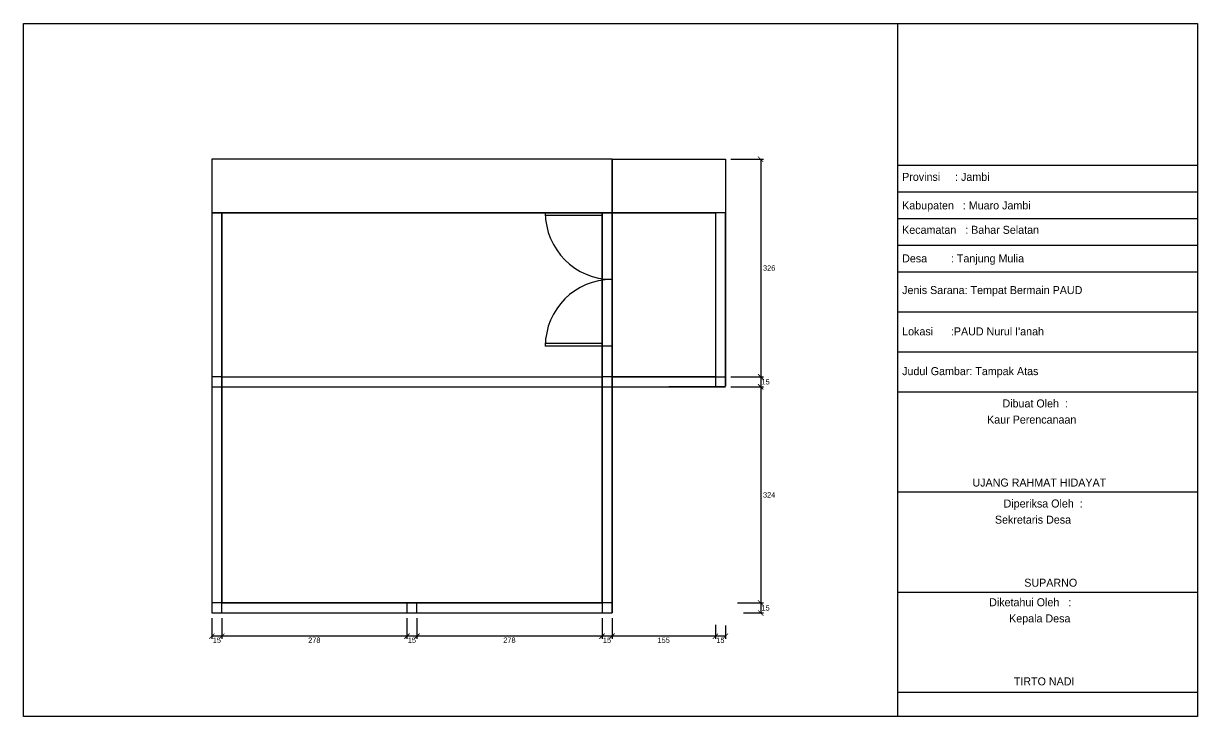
# Model space of a CAD drawing. Header units: inches. Extents: x -1543 to 2447, y -3648 to -1027.
# Drawn here: x 687 to 2447, y -3648 to -2609 of the extents above; entities that cross this region are included whole.
import ezdxf

# ---------------------------------------------------------------- set-up
doc = ezdxf.new("R2010")
doc.units = ezdxf.units.IN
doc.header["$MEASUREMENT"] = 0
doc.header["$PDMODE"] = 3
doc.dimstyles.get("Standard").update_dxf_attribs({"dimtxt": 8, "dimasz": 8, "dimexe": 4, "dimexo": 8, "dimgap": 2, "dimtad": 2, "dimtih": 1, "dimtoh": 1, "dimdec": 0, "dimzin": 0, "dimdsep": 46, "dimtxsty": 'Standard', "dimblk": 'ARCHTICK', "dimcen": 0.09, "dimadec": 0, "dimazin": 0, "dimtfac": 1, "dimtdec": 0, "dimtofl": 0, "dimtmove": 0, "dimatfit": 3, "dimfxl": 1, "dimtolj": 1, "dimtzin": 0, "dimarcsym": 0})

# ---------------------------------------------------------------- blocks, each defined once
blk = doc.blocks.new('_ArchTick')
at = {"color": 0, "linetype": 'ByBlock', "const_width": 0.15}
blk.add_lwpolyline([(-0.5, -0.5), (0.5, 0.5)], dxfattribs=at)
blk = doc.blocks.new('*D130')
at = {"color": 0, "lineweight": -2}
for p, q in [((1747.6, -2812.5), (1796.5, -2812.5)), ((1792.5, -2812.5), (1792.5, -3138.5)), ((1747.6, -3138.5), (1796.5, -3138.5))]:
    blk.add_line(p, q, dxfattribs=at)
at = {"layer": 'Defpoints', "color": 0}
for p in [(1739.6, -2812.5), (1739.6, -3138.5), (1792.5, -3138.5)]:
    blk.add_point(p, dxfattribs=at)
at = {"color": 0, "lineweight": -2, "xscale": 8, "yscale": 8, "zscale": 8}
for p, rotation in [((1792.5, -2812.5), 90), ((1792.5, -3138.5), 270)]:
    blk.add_blockref('_ArchTick', p, dxfattribs=dict(at, rotation=rotation))
at = {"color": 0, "insert": (1805.2, -2975.5), "char_height": 8, "attachment_point": 5}
blk.add_mtext('\\A1;326', dxfattribs=at)
blk = doc.blocks.new('*D131')
at = {"color": 0, "lineweight": -2}
for p, q in [((1747.6, -3138.5), (1796.5, -3138.5)), ((1792.5, -3138.5), (1792.5, -3153.5)), ((1747.6, -3153.5), (1796.5, -3153.5))]:
    blk.add_line(p, q, dxfattribs=at)
at = {"layer": 'Defpoints', "color": 0}
for p in [(1739.6, -3138.5), (1739.6, -3153.5), (1792.5, -3153.5)]:
    blk.add_point(p, dxfattribs=at)
at = {"color": 0, "lineweight": -2, "xscale": 8, "yscale": 8, "zscale": 8}
for p, rotation in [((1792.5, -3138.5), 90), ((1792.5, -3153.5), 270)]:
    blk.add_blockref('_ArchTick', p, dxfattribs=dict(at, rotation=rotation))
at = {"color": 0, "insert": (1799.9, -3146), "char_height": 8, "attachment_point": 5}
blk.add_mtext('\\A1;15', dxfattribs=at)
blk = doc.blocks.new('*D132')
at = {"color": 0, "lineweight": -2}
for p, q in [((1747.6, -3153.5), (1796.5, -3153.5)), ((1792.5, -3153.5), (1792.5, -3477.5)), ((1757.9, -3477.5), (1796.5, -3477.5))]:
    blk.add_line(p, q, dxfattribs=at)
at = {"layer": 'Defpoints', "color": 0}
for p in [(1739.6, -3153.5), (1749.9, -3477.5), (1792.5, -3477.5)]:
    blk.add_point(p, dxfattribs=at)
at = {"color": 0, "lineweight": -2, "xscale": 8, "yscale": 8, "zscale": 8}
for p, rotation in [((1792.5, -3153.5), 90), ((1792.5, -3477.5), 270)]:
    blk.add_blockref('_ArchTick', p, dxfattribs=dict(at, rotation=rotation))
at = {"color": 0, "insert": (1805.2, -3315.5), "char_height": 8, "attachment_point": 5}
blk.add_mtext('\\A1;324', dxfattribs=at)
blk = doc.blocks.new('*D133')
at = {"color": 0, "lineweight": -2}
for p, q in [((1757.9, -3477.5), (1796.5, -3477.5)), ((1792.5, -3477.5), (1792.5, -3492.5)), ((1766.7, -3492.5), (1796.5, -3492.5))]:
    blk.add_line(p, q, dxfattribs=at)
at = {"layer": 'Defpoints', "color": 0}
for p in [(1749.9, -3477.5), (1758.7, -3492.5), (1792.5, -3492.5)]:
    blk.add_point(p, dxfattribs=at)
at = {"color": 0, "lineweight": -2, "xscale": 8, "yscale": 8, "zscale": 8}
for p, rotation in [((1792.5, -3477.5), 90), ((1792.5, -3492.5), 270)]:
    blk.add_blockref('_ArchTick', p, dxfattribs=dict(at, rotation=rotation))
at = {"color": 0, "insert": (1799.9, -3485), "char_height": 8, "attachment_point": 5}
blk.add_mtext('\\A1;15', dxfattribs=at)
blk = doc.blocks.new('*D134')
at = {"color": 0, "lineweight": -2}
for p, q in [((1724.6, -3510), (1724.6, -3531.3)), ((1739.6, -3511.2), (1739.6, -3531.3)), ((1739.6, -3527.3), (1724.6, -3527.3))]:
    blk.add_line(p, q, dxfattribs=at)
at = {"layer": 'Defpoints', "color": 0}
for p in [(1724.6, -3502), (1739.6, -3503.2), (1724.6, -3527.3)]:
    blk.add_point(p, dxfattribs=at)
at = {"color": 0, "lineweight": -2, "xscale": 8, "yscale": 8, "zscale": 8, "rotation": 180}
blk.add_blockref('_ArchTick', (1724.6, -3527.3), dxfattribs=at)
at = {"color": 0, "lineweight": -2, "xscale": 8, "yscale": 8, "zscale": 8}
blk.add_blockref('_ArchTick', (1739.6, -3527.3), dxfattribs=at)
at = {"color": 0, "insert": (1732.1, -3533.3), "char_height": 8, "attachment_point": 5}
blk.add_mtext('\\A1;15', dxfattribs=at)
blk = doc.blocks.new('*D135')
at = {"color": 0, "lineweight": -2}
for p, q in [((1569.6, -3500.5), (1569.6, -3531.3)), ((1724.6, -3510), (1724.6, -3531.3)), ((1724.6, -3527.3), (1569.6, -3527.3))]:
    blk.add_line(p, q, dxfattribs=at)
at = {"layer": 'Defpoints', "color": 0}
for p in [(1569.6, -3492.5), (1724.6, -3502), (1569.6, -3527.3)]:
    blk.add_point(p, dxfattribs=at)
at = {"color": 0, "lineweight": -2, "xscale": 8, "yscale": 8, "zscale": 8, "rotation": 180}
blk.add_blockref('_ArchTick', (1569.6, -3527.3), dxfattribs=at)
at = {"color": 0, "lineweight": -2, "xscale": 8, "yscale": 8, "zscale": 8}
blk.add_blockref('_ArchTick', (1724.6, -3527.3), dxfattribs=at)
at = {"color": 0, "insert": (1647.1, -3533.3), "char_height": 8, "attachment_point": 5}
blk.add_mtext('\\A1;155', dxfattribs=at)
blk = doc.blocks.new('*D136')
at = {"color": 0, "lineweight": -2}
for p, q in [((1554.6, -3500.5), (1554.6, -3531.3)), ((1569.6, -3500.5), (1569.6, -3531.3)), ((1569.6, -3527.3), (1554.6, -3527.3))]:
    blk.add_line(p, q, dxfattribs=at)
at = {"layer": 'Defpoints', "color": 0}
for p in [(1554.6, -3492.5), (1569.6, -3492.5), (1554.6, -3527.3)]:
    blk.add_point(p, dxfattribs=at)
at = {"color": 0, "lineweight": -2, "xscale": 8, "yscale": 8, "zscale": 8, "rotation": 180}
blk.add_blockref('_ArchTick', (1554.6, -3527.3), dxfattribs=at)
at = {"color": 0, "lineweight": -2, "xscale": 8, "yscale": 8, "zscale": 8}
blk.add_blockref('_ArchTick', (1569.6, -3527.3), dxfattribs=at)
at = {"color": 0, "insert": (1562.1, -3533.3), "char_height": 8, "attachment_point": 5}
blk.add_mtext('\\A1;15', dxfattribs=at)
blk = doc.blocks.new('*D137')
at = {"color": 0, "lineweight": -2}
for p, q in [((1277.1, -3500.5), (1277.1, -3531.3)), ((1554.6, -3500.5), (1554.6, -3531.3)), ((1554.6, -3527.3), (1277.1, -3527.3))]:
    blk.add_line(p, q, dxfattribs=at)
at = {"layer": 'Defpoints', "color": 0}
for p in [(1277.1, -3492.5), (1554.6, -3492.5), (1277.1, -3527.3)]:
    blk.add_point(p, dxfattribs=at)
at = {"color": 0, "lineweight": -2, "xscale": 8, "yscale": 8, "zscale": 8, "rotation": 180}
blk.add_blockref('_ArchTick', (1277.1, -3527.3), dxfattribs=at)
at = {"color": 0, "lineweight": -2, "xscale": 8, "yscale": 8, "zscale": 8}
blk.add_blockref('_ArchTick', (1554.6, -3527.3), dxfattribs=at)
at = {"color": 0, "insert": (1415.8, -3533.3), "char_height": 8, "attachment_point": 5}
blk.add_mtext('\\A1;278', dxfattribs=at)
blk = doc.blocks.new('*D138')
at = {"color": 0, "lineweight": -2}
for p, q in [((1262.1, -3500.5), (1262.1, -3531.3)), ((1277.1, -3500.5), (1277.1, -3531.3)), ((1277.1, -3527.3), (1262.1, -3527.3))]:
    blk.add_line(p, q, dxfattribs=at)
at = {"layer": 'Defpoints', "color": 0}
for p in [(1262.1, -3492.5), (1277.1, -3492.5), (1262.1, -3527.3)]:
    blk.add_point(p, dxfattribs=at)
at = {"color": 0, "lineweight": -2, "xscale": 8, "yscale": 8, "zscale": 8, "rotation": 180}
blk.add_blockref('_ArchTick', (1262.1, -3527.3), dxfattribs=at)
at = {"color": 0, "lineweight": -2, "xscale": 8, "yscale": 8, "zscale": 8}
blk.add_blockref('_ArchTick', (1277.1, -3527.3), dxfattribs=at)
at = {"color": 0, "insert": (1269.6, -3533.3), "char_height": 8, "attachment_point": 5}
blk.add_mtext('\\A1;15', dxfattribs=at)
blk = doc.blocks.new('*D139')
at = {"color": 0, "lineweight": -2}
for p, q in [((984.6, -3500.5), (984.6, -3531.3)), ((1262.1, -3500.5), (1262.1, -3531.3)), ((1262.1, -3527.3), (984.6, -3527.3))]:
    blk.add_line(p, q, dxfattribs=at)
at = {"layer": 'Defpoints', "color": 0}
for p in [(984.6, -3492.5), (1262.1, -3492.5), (984.6, -3527.3)]:
    blk.add_point(p, dxfattribs=at)
at = {"color": 0, "lineweight": -2, "xscale": 8, "yscale": 8, "zscale": 8, "rotation": 180}
blk.add_blockref('_ArchTick', (984.6, -3527.3), dxfattribs=at)
at = {"color": 0, "lineweight": -2, "xscale": 8, "yscale": 8, "zscale": 8}
blk.add_blockref('_ArchTick', (1262.1, -3527.3), dxfattribs=at)
at = {"color": 0, "insert": (1123.3, -3533.3), "char_height": 8, "attachment_point": 5}
blk.add_mtext('\\A1;278', dxfattribs=at)
blk = doc.blocks.new('*D140')
at = {"color": 0, "lineweight": -2}
for p, q in [((969.6, -3500.5), (969.6, -3531.3)), ((984.6, -3500.5), (984.6, -3531.3)), ((984.6, -3527.3), (969.6, -3527.3))]:
    blk.add_line(p, q, dxfattribs=at)
at = {"layer": 'Defpoints', "color": 0}
for p in [(969.6, -3492.5), (984.6, -3492.5), (969.6, -3527.3)]:
    blk.add_point(p, dxfattribs=at)
at = {"color": 0, "lineweight": -2, "xscale": 8, "yscale": 8, "zscale": 8, "rotation": 180}
blk.add_blockref('_ArchTick', (969.6, -3527.3), dxfattribs=at)
at = {"color": 0, "lineweight": -2, "xscale": 8, "yscale": 8, "zscale": 8}
blk.add_blockref('_ArchTick', (984.6, -3527.3), dxfattribs=at)
at = {"color": 0, "insert": (977.1, -3533.3), "char_height": 8, "attachment_point": 5}
blk.add_mtext('\\A1;15', dxfattribs=at)

msp = doc.modelspace()

# ---------------------------------------------------------------- linework, layer by layer
for p, q in [((687.2, -3647.7), (687.2, -2608.9)), ((687.2, -2608.9), (2447.5, -2608.9)), ((1997.6, -2608.9), (1997.6, -3647.7)), ((2447.5, -2608.9), (2447.5, -3647.7)), ((969.6, -2812.5), (969.6, -2892.5)), ((1569.6, -2812.5), (969.6, -2812.5)), ((1569.6, -2892.5), (1569.6, -2812.5)), ((1569.6, -2812.5), (1569.6, -3492.5)), ((1569.6, -2812.5), (1569.6, -3152.5)), ((1569.6, -2812.5), (1739.6, -2812.5)), ((1739.6, -2812.5), (1739.6, -3152.5)), ((1997.6, -2821.1), (2447.5, -2821.1)), ((1997.6, -2861.1), (2447.5, -2861.1)), ((969.6, -2892.5), (1569.6, -2892.5)), ((1739.6, -2892.5), (969.6, -2892.5)), ((969.6, -2892.5), (969.6, -3492.5)), ((969.6, -2892.5), (969.6, -3492.5)), ((984.6, -3477.5), (984.6, -2892.5)), ((1554.6, -2892.5), (1469.6, -2892.5)), ((1554.6, -2896.5), (1469.6, -2896.5)), ((1554.6, -2892.5), (1554.6, -3477.5)), ((1569.6, -3492.5), (1569.6, -2892.5)), ((1569.6, -3492.5), (1569.6, -2892.5)), ((1569.6, -2892.5), (1569.6, -3153.5)), ((1724.6, -2892.5), (1724.6, -3152.5)), ((1997.6, -2901.1), (2447.5, -2901.1)), ((1997.6, -2941.1), (2447.5, -2941.1)), ((1997.6, -2981.1), (2447.5, -2981.1)), ((1569.6, -2992.5), (1554.6, -2992.5)), ((1997.6, -3041.1), (2447.5, -3041.1)), ((1554.6, -3088.5), (1469.6, -3088.5)), ((1554.6, -3092.5), (1469.6, -3092.5)), ((1569.6, -3092.5), (1554.6, -3092.5)), ((1997.6, -3101.1), (2447.5, -3101.1)), ((984.6, -3138.5), (1554.6, -3138.5)), ((1569.6, -3138.5), (1739.6, -3138.5)), ((984.6, -3153.5), (1554.6, -3153.5)), ((1569.6, -3153.5), (1739.6, -3153.5)), ((1997.6, -3161.1), (2447.5, -3161.1)), ((1997.6, -3311.1), (2447.5, -3311.1)), ((1997.6, -3461.1), (2447.5, -3461.1)), ((1554.6, -3477.5), (984.6, -3477.5)), ((969.6, -3492.5), (1569.6, -3492.5)), ((969.6, -3492.5), (1569.6, -3492.5)), ((1997.6, -3611.1), (2447.5, -3611.1)), ((2447.5, -3647.7), (687.2, -3647.7))]:
    msp.add_line(p, q)
for points in [[(969.6, -2892.5), (969.6, -3492.5), (1569.6, -3492.5), (1569.6, -3153.5), (1739.6, -3152.5), (1739.6, -2892.5)], [(984.6, -2892.5), (984.6, -3477.5), (1554.6, -3477.5), (1554.6, -2892.5)]]:
    msp.add_lwpolyline(points)
for points in [[(984.6, -2892.5), (1554.6, -2892.5), (1554.6, -3477.5), (984.6, -3477.5)], [(1569.6, -2892.5), (1724.6, -2892.5), (1724.6, -3138.5), (1569.6, -3138.5)], [(969.6, -3153.5), (984.6, -3153.5), (984.6, -3138.5), (969.6, -3138.5)], [(1554.6, -3153.5), (1569.6, -3153.5), (1569.6, -3138.5), (1554.6, -3138.5)], [(969.6, -3492.5), (984.6, -3492.5), (984.6, -3477.5), (969.6, -3477.5)], [(1262.1, -3492.5), (1277.1, -3492.5), (1277.1, -3477.5), (1262.1, -3477.5)], [(1554.6, -3492.5), (1569.6, -3492.5), (1569.6, -3477.5), (1554.6, -3477.5)]]:
    msp.add_lwpolyline(points, close=True)
for centre, start, end in [((1569.6, -2892.5), 180, 270), ((1569.6, -3092.5), 90, 180)]:
    msp.add_arc(centre, 100, start, end)

# ---------------------------------------------------------------- texts
for s, p in [('Provinsi     : Jambi', (2004.6, -2844.8)), ('Kabupaten   : Muaro Jambi', (2004.6, -2887.6)), ('Kecamatan   : Bahar Selatan', (2004.6, -2924.2)), ('Desa        : Tanjung Mulia', (2004.6, -2967)), ('Jenis Sarana: Tempat Bermain PAUD', (2004.6, -3014.5)), ("Lokasi      :PAUD Nurul I'anah", (2004.6, -3076.4)), ('Judul Gambar: Tampak Atas', (2004.6, -3136)), ('Dibuat Oleh  :', (2155, -3184.4)), ('Kaur Perencanaan', (2132, -3208.6)), ('UJANG RAHMAT HIDAYAT', (2110, -3303)), ('Diperiksa Oleh  :', (2156.7, -3334.4)), ('Sekretaris Desa', (2143.7, -3358.6)), ('SUPARNO', (2187.7, -3453.1)), ('Diketahui Oleh   :', (2135, -3482.4)), ('Kepala Desa', (2165, -3506.6)), ('TIRTO NADI', (2172, -3601))]:
    msp.add_text(s, height=12).set_placement(p)

# ---------------------------------------------------------------- dimensions: what is measured, and where the dimension line sits
dim = msp.add_linear_dim(base=(1792.5, -3138.5), p1=(1739.6, -2812.5), p2=(1739.6, -3138.5), angle=90, dimstyle='Standard')
dim.commit()
dim.dimension.update_dxf_attribs({"geometry": '*D130', "text_midpoint": (1805.2, -2975.5)})
for base, p1, p2, picture, middle in [((1792.5, -3153.5), (1739.6, -3138.5), (1739.6, -3153.5), '*D131', (1799.9, -3146)), ((1792.5, -3477.5), (1739.6, -3153.5), (1749.9, -3477.5), '*D132', (1805.2, -3315.5)), ((1792.5, -3492.5), (1749.9, -3477.5), (1758.7, -3492.5), '*D133', (1799.9, -3485))]:
    dim = msp.add_linear_dim(base=base, p1=p1, p2=p2, angle=90, dimstyle='Standard', override={"dimtmove": 1})
    dim.commit()
    dim.dimension.update_dxf_attribs({"geometry": picture, "text_midpoint": middle})
for base, p1, p2, picture, middle in [((969.6, -3527.3), (984.6, -3492.5), (969.6, -3492.5), '*D140', (977.1, -3533.3)), ((984.574139, -3527.2883451), (1262.074139, -3492.5183991), (984.574139, -3492.5183991), '*D139', (1123.324139, -3533.2883451)), ((1262.1, -3527.3), (1277.1, -3492.5), (1262.1, -3492.5), '*D138', (1269.6, -3533.3)), ((1277.074139, -3527.2883451), (1554.574139, -3492.5183991), (1277.074139, -3492.5183991), '*D137', (1415.824139, -3533.2883451)), ((1554.6, -3527.3), (1569.6, -3492.5), (1554.6, -3492.5), '*D136', (1562.1, -3533.3)), ((1569.6, -3527.3), (1724.6, -3502), (1569.6, -3492.5), '*D135', (1647.1, -3533.3))]:
    dim = msp.add_linear_dim(base=base, p1=p1, p2=p2, dimstyle='Standard', override={"dimtmove": 1})
    dim.commit()
    dim.dimension.update_dxf_attribs({"geometry": picture, "text_midpoint": middle})
dim = msp.add_linear_dim(base=(1724.6, -3527.3), p1=(1739.6, -3503.2), p2=(1724.6, -3502), dimstyle='Standard')
dim.commit()
dim.dimension.update_dxf_attribs({"geometry": '*D134', "text_midpoint": (1732.1, -3533.3)})

doc.saveas('drawing.dxf')
